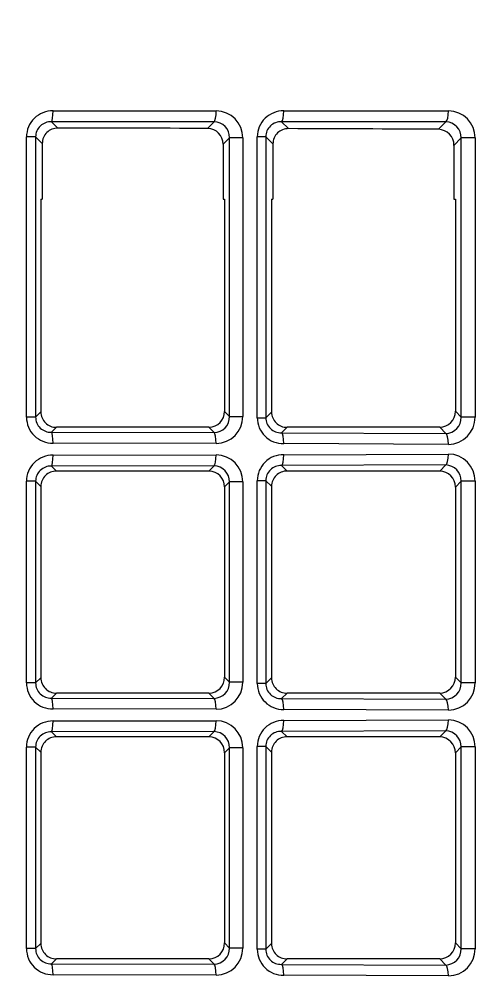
# Model space of a CAD drawing. Header units: inches. Extents: x -172 to 397, y -177 to 127.
# Drawn here: x 192.1635 to 192.209, y 81.4375 to 81.5324 of the extents above; entities that cross this region are included whole.
import ezdxf

# ---------------------------------------------------------------- set-up
doc = ezdxf.new("R2010")
doc.units = ezdxf.units.IN
doc.header["$MEASUREMENT"] = 0
doc.header["$XCLIPFRAME"] = 2
doc.layers.add('AC-RA', color=210, linetype='Continuous')
picture_1 = doc.add_image_def('image2.tif', size_in_pixel=(13248, 8644))

# ---------------------------------------------------------------- blocks, each defined once
blk = doc.blocks.new('FTM(15-28)PV2S')
at = {"layer": 'AC-RA', "color": 0, "linetype": 'Continuous'}
for p, q in [((1986.28651087006, 1338.14825020742), (1986.303088366398, 1338.14825020742)), ((1986.308368621953, 1338.14825020742), (1986.324946118291, 1338.14825020742)), ((1986.330226373847, 1338.14825020742), (1986.353264305482, 1338.14825020742)), ((1986.284341286322, 1338.132673875835), (1986.284364436252, 1338.146069397797)), ((1986.305234798919, 1338.146069397797), (1986.305257950136, 1338.132673875835)), ((1986.306199038215, 1338.132673875835), (1986.306222188146, 1338.146069397797)), ((1986.327092550813, 1338.146069397797), (1986.32711570203, 1338.132673875835)), ((1986.328056790109, 1338.132673875835), (1986.32807994004, 1338.146069397797)), ((1986.355410709717, 1338.146067235166), (1986.355410119558, 1338.132668318823)), ((1986.30303898845, 1338.130485534288), (1986.286560246721, 1338.130485534288)), ((1986.324896740344, 1338.130485534288), (1986.308417998615, 1338.130485534288)), ((1986.353191260732, 1338.130485534288), (1986.330275750509, 1338.130485534288)), ((1986.286460126646, 1338.129300313121), (1986.303139109812, 1338.129300313121)), ((1986.30831787854, 1338.129300313121), (1986.324996861705, 1338.129300313121)), ((1986.330175630433, 1338.129300313121), (1986.35327510964, 1338.129300313121)), ((1986.284269369175, 1338.11360239072), (1986.284325278733, 1338.127124681214)), ((1986.305273957725, 1338.127124681214), (1986.305329865997, 1338.11360239072)), ((1986.306127121069, 1338.11360239072), (1986.306183030626, 1338.127124681214)), ((1986.327131709618, 1338.127124681214), (1986.327187617891, 1338.11360239072)), ((1986.327984872962, 1338.11360239072), (1986.32804078252, 1338.127124681214)), ((1986.355409830264, 1338.127117334438), (1986.355409013813, 1338.113591423271)), ((1986.303098113669, 1338.111408703024), (1986.286501121503, 1338.111408703024)), ((1986.324955865563, 1338.111408703024), (1986.308358873396, 1338.111408703024)), ((1986.353177516064, 1338.111408703024), (1986.33021662529, 1338.111408703024))]:
    blk.add_line(p, q, dxfattribs=at)
at = {"layer": 'AC-RA', "color": 8, "linetype": 'Continuous'}
for p, q in [((1986.28651087006, 1338.147496391416), (1986.28651087006, 1338.14825020742)), ((1986.303088366398, 1338.147496391416), (1986.303088366398, 1338.14825020742)), ((1986.308368621953, 1338.147496391416), (1986.308368621953, 1338.14825020742)), ((1986.324946118291, 1338.147496391416), (1986.324946118291, 1338.14825020742)), ((1986.330226373847, 1338.147496391416), (1986.330226373847, 1338.14825020742)), ((1986.353264305482, 1338.147496391416), (1986.353264305482, 1338.14825020742)), ((1986.28651087006, 1338.147496391416), (1986.286931926221, 1338.147068678927)), ((1986.303088366398, 1338.147496391416), (1986.28651087006, 1338.147496391416)), ((1986.302667310237, 1338.147068678927), (1986.303088366398, 1338.147496391416)), ((1986.324946118291, 1338.147496391416), (1986.308368621953, 1338.147496391416)), ((1986.308368621953, 1338.147496391416), (1986.308789678114, 1338.147068678927)), ((1986.324525062131, 1338.147068678927), (1986.324946118291, 1338.147496391416)), ((1986.330226373847, 1338.147496391416), (1986.330647430008, 1338.147068678927)), ((1986.353264305482, 1338.147496391416), (1986.330226373847, 1338.147496391416)), ((1986.352728548839, 1338.146952699124), (1986.353264305482, 1338.147496391416)), ((1986.302667310237, 1338.147068678927), (1986.286931926221, 1338.147068678927)), ((1986.324525062131, 1338.147068678927), (1986.308789678114, 1338.147068678927)), ((1986.348158247209, 1338.147068678927), (1986.330647430008, 1338.147068678927)), ((1986.348158247209, 1338.147068678927), (1986.348158247209, 1338.146952699124)), ((1986.352728548839, 1338.146952699124), (1986.348158247209, 1338.146952699124)), ((1986.285260926803, 1338.146204289699), (1986.28523768687, 1338.132841387217)), ((1986.285670790509, 1338.145788159247), (1986.285260926803, 1338.146204289699)), ((1986.285670791795, 1338.133265243741), (1986.285670791795, 1338.145788160532)), ((1986.303928443377, 1338.133265230884), (1986.303928443377, 1338.145788160532)), ((1986.304338308369, 1338.146204289699), (1986.303928444662, 1338.145788159247)), ((1986.304361548302, 1338.132841387217), (1986.304338308369, 1338.146204289699)), ((1986.307118678697, 1338.146204289699), (1986.307095438764, 1338.132841387217)), ((1986.307528542403, 1338.145788159247), (1986.307118678697, 1338.146204289699)), ((1986.307528543689, 1338.133265243741), (1986.307528543689, 1338.145788160532)), ((1986.32578619527, 1338.133265230884), (1986.32578619527, 1338.145788160532)), ((1986.326196060262, 1338.146204289699), (1986.325786196556, 1338.145788159247)), ((1986.326219300195, 1338.132841387217), (1986.326196060262, 1338.146204289699)), ((1986.328976430591, 1338.146204289699), (1986.328953190657, 1338.132841387217)), ((1986.329386294296, 1338.145788159247), (1986.328976430591, 1338.146204289699)), ((1986.329386295582, 1338.133265243741), (1986.329386295582, 1338.145788160532)), ((1986.354514206309, 1338.146203007806), (1986.353989489117, 1338.145670708546)), ((1986.354513671437, 1338.132838168984), (1986.354514206309, 1338.146203007806)), ((1986.28523768687, 1338.132841387217), (1986.285670776366, 1338.133265243741)), ((1986.303928456234, 1338.13326524117), (1986.304361548302, 1338.132841387217)), ((1986.307095438764, 1338.132841387217), (1986.30752852826, 1338.133265243741)), ((1986.325786208128, 1338.13326524117), (1986.326219300195, 1338.132841387217)), ((1986.328953190657, 1338.132841387217), (1986.329386280153, 1338.133265243741)), ((1986.353966357186, 1338.133375307808), (1986.354513671437, 1338.132838168984)), ((1986.286978992389, 1338.131984718918), (1986.286560246721, 1338.131574659778)), ((1986.286560246721, 1338.130485534288), (1986.286560246721, 1338.131574659778)), ((1986.286560246721, 1338.131574659778), (1986.30303898845, 1338.131574659778)), ((1986.302620242783, 1338.131984718918), (1986.286978992389, 1338.131984718918)), ((1986.30303898845, 1338.131574659778), (1986.302620242783, 1338.131984718918)), ((1986.30303898845, 1338.130485534288), (1986.30303898845, 1338.131574659778)), ((1986.308836744283, 1338.131984718918), (1986.308417998615, 1338.131574659778)), ((1986.308417998615, 1338.131574659778), (1986.324896740344, 1338.131574659778)), ((1986.308417998615, 1338.130485534288), (1986.308417998615, 1338.131574659778)), ((1986.324477994676, 1338.131984718918), (1986.308836744283, 1338.131984718918)), ((1986.324896740344, 1338.131574659778), (1986.324477994676, 1338.131984718918)), ((1986.324896740344, 1338.130485534288), (1986.324896740344, 1338.131574659778)), ((1986.330694496176, 1338.131984718918), (1986.330275750509, 1338.131574659778)), ((1986.330275750509, 1338.131574659778), (1986.330275750509, 1338.130485534288)), ((1986.330275750509, 1338.131574659778), (1986.353191260732, 1338.131574659778)), ((1986.348158247209, 1338.131984718918), (1986.330694496176, 1338.131984718918)), ((1986.348158247209, 1338.132098107935), (1986.348158247209, 1338.131984718918)), ((1986.352658100019, 1338.132098107935), (1986.348158247209, 1338.132098107935)), ((1986.353191260732, 1338.131574659778), (1986.352658100019, 1338.132098107935)), ((1986.353191260732, 1338.130485534288), (1986.353191260732, 1338.131574659778)), ((1986.286460126646, 1338.128599557453), (1986.286460126646, 1338.129300313121)), ((1986.303139109812, 1338.128599557453), (1986.303139109812, 1338.129300313121)), ((1986.30831787854, 1338.128599557453), (1986.30831787854, 1338.129300313121)), ((1986.324996861705, 1338.128599557453), (1986.324996861705, 1338.129300313121)), ((1986.330175630433, 1338.129300313121), (1986.330175630433, 1338.128599557453)), ((1986.35327510964, 1338.128599557453), (1986.35327510964, 1338.129300313121)), ((1986.303139109812, 1338.128599557453), (1986.286460126646, 1338.128599557453)), ((1986.286460126646, 1338.128599557453), (1986.28692211209, 1338.128126600703)), ((1986.302677124368, 1338.128126600703), (1986.303139109812, 1338.128599557453)), ((1986.30831787854, 1338.128599557453), (1986.308779863984, 1338.128126600703)), ((1986.324996861705, 1338.128599557453), (1986.30831787854, 1338.128599557453)), ((1986.324534876261, 1338.128126600703), (1986.324996861705, 1338.128599557453)), ((1986.330175630433, 1338.128599557453), (1986.330637615877, 1338.128126600703)), ((1986.35327510964, 1338.128599557453), (1986.330175630433, 1338.128599557453)), ((1986.352694863472, 1338.128007491384), (1986.35327510964, 1338.128599557453)), ((1986.302677124368, 1338.128126600703), (1986.28692211209, 1338.128126600703)), ((1986.324534876261, 1338.128126600703), (1986.308779863984, 1338.128126600703)), ((1986.348158247209, 1338.128126600703), (1986.330637615877, 1338.128126600703)), ((1986.348158247209, 1338.128126600703), (1986.348158247209, 1338.128007491384)), ((1986.352694863472, 1338.128007491384), (1986.348158247209, 1338.128007491384)), ((1986.285221632994, 1338.127305647971), (1986.285165585861, 1338.113815949956)), ((1986.285670784081, 1338.126846057879), (1986.285221632994, 1338.127305647971)), ((1986.285670791795, 1338.114306353049), (1986.285670791795, 1338.126846036022)), ((1986.303928443377, 1338.114306362049), (1986.303928443377, 1338.126846074594)), ((1986.304377602178, 1338.127305647971), (1986.303928456234, 1338.126846082309)), ((1986.304433650597, 1338.113815949956), (1986.304377602178, 1338.127305647971)), ((1986.307079384888, 1338.127305647971), (1986.307023337755, 1338.113815949956)), ((1986.307528535974, 1338.126846057879), (1986.307079384888, 1338.127305647971)), ((1986.307528543689, 1338.114306353049), (1986.307528543689, 1338.126846036022)), ((1986.32578619527, 1338.114306362049), (1986.32578619527, 1338.126846074594)), ((1986.326235354071, 1338.127305647971), (1986.325786208128, 1338.126846082309)), ((1986.32629140249, 1338.113815949956), (1986.326235354071, 1338.127305647971)), ((1986.328937136781, 1338.127305647971), (1986.328881089648, 1338.113815949956)), ((1986.329386287868, 1338.126846057879), (1986.328937136781, 1338.127305647971)), ((1986.329386295582, 1338.114306353049), (1986.329386295582, 1338.126846036022)), ((1986.354513411715, 1338.127301277706), (1986.353945863616, 1338.12672238029)), ((1986.354512673694, 1338.113809625351), (1986.354513411715, 1338.127301277706)), ((1986.285165585861, 1338.113815949956), (1986.285670791795, 1338.114306354335)), ((1986.303928445948, 1338.114306356906), (1986.304433650597, 1338.113815949956)), ((1986.307023337755, 1338.113815949956), (1986.307528543689, 1338.114306354335)), ((1986.325786197842, 1338.114306356906), (1986.32629140249, 1338.113815949956)), ((1986.328881089648, 1338.113815949956), (1986.329386295582, 1338.114306354335)), ((1986.353892132118, 1338.114415196939), (1986.354512673694, 1338.113809625351)), ((1986.286989766975, 1338.113025855227), (1986.286501121503, 1338.112551243717)), ((1986.286501121503, 1338.112551243717), (1986.303098113669, 1338.112551243717)), ((1986.286501121503, 1338.111408703024), (1986.286501121503, 1338.112551243717)), ((1986.302609469483, 1338.113025855227), (1986.286989766975, 1338.113025855227)), ((1986.303098113669, 1338.112551243717), (1986.302609469483, 1338.113025855227)), ((1986.303098113669, 1338.111408703024), (1986.303098113669, 1338.112551243717)), ((1986.308847518869, 1338.113025855227), (1986.308358873396, 1338.112551243717)), ((1986.308358873396, 1338.111408703024), (1986.308358873396, 1338.112551243717)), ((1986.308358873396, 1338.112551243717), (1986.324955865563, 1338.112551243717)), ((1986.324467221376, 1338.113025855227), (1986.308847518869, 1338.113025855227)), ((1986.324955865563, 1338.112551243717), (1986.324467221376, 1338.113025855227)), ((1986.324955865563, 1338.111408703024), (1986.324955865563, 1338.112551243717)), ((1986.330705270762, 1338.113025855227), (1986.33021662529, 1338.112551243717)), ((1986.33021662529, 1338.111408703024), (1986.33021662529, 1338.112551243717)), ((1986.33021662529, 1338.112551243717), (1986.353177516064, 1338.112551243717)), ((1986.348158247209, 1338.113025855227), (1986.330705270762, 1338.113025855227)), ((1986.348158247209, 1338.113141216584), (1986.348158247209, 1338.113025855227)), ((1986.35257320194, 1338.113141216584), (1986.348158247209, 1338.113141216584)), ((1986.353177516064, 1338.112551243717), (1986.35257320194, 1338.113141216584)), ((1986.353177516064, 1338.111408703024), (1986.353177516064, 1338.112551243717))]:
    blk.add_line(p, q, dxfattribs=at)
at = {"layer": 'AC-RA', "color": 0, "linetype": 'Continuous'}
for centre, radius, start, end in [((1986.286520139033, 1338.146094379922), 0.002155848069766671, 90.24635300455596, 180.6639340034223), ((1986.303080214742, 1338.146095480524), 0.002154742324670878, 359.3064529962923, 89.78325999666978), ((1986.308377890926, 1338.146094379922), 0.002155848069766671, 90.24635300455596, 180.6639340034223), ((1986.324937966636, 1338.146095480524), 0.002154742324670878, 359.3064529962923, 89.78325999666978), ((1986.33023564282, 1338.146094379922), 0.002155848069766671, 90.24635300455596, 180.6639340034223), ((1986.353255019795, 1338.146094365779), 0.002155860927267785, 359.2789310031122, 89.75321200149449), ((1986.286547924092, 1338.132692214489), 0.002206713629923286, 180.476145999368, 270.3199569976169), ((1986.303053329707, 1338.132690168861), 0.002204680858997182, 269.6273190004427, 359.5765779996976), ((1986.308405675986, 1338.132692214489), 0.002206713629923286, 180.476145999368, 270.3199569976169), ((1986.324911081601, 1338.132690168861), 0.002204680858997182, 269.6273190004427, 359.5765779996976), ((1986.33026342788, 1338.132692214489), 0.002206713629923286, 180.476145999368, 270.3199569976169), ((1986.353203504931, 1338.132692245347), 0.002206744487925959, 269.6820849985343, 359.3787599964907), ((1986.28647310115, 1338.127152351842), 0.002148001136836871, 90.34608799881048, 180.7381200055872), ((1986.303128893241, 1338.127155059632), 0.002145279203851063, 359.1886350017186, 89.72715600407737), ((1986.308330853044, 1338.127152351842), 0.002148001136836871, 90.34608799881048, 180.7381200055872), ((1986.324986645135, 1338.127155059632), 0.002145279203851063, 359.1886350017186, 89.72715600407737), ((1986.330188604938, 1338.127152351842), 0.002148001136836871, 90.34608799881048, 180.7381200055872), ((1986.353262052848, 1338.127152290127), 0.002148062852842218, 359.0675770010108, 89.65170500221635), ((1986.286485233488, 1338.113624621339), 0.002215974887975613, 180.5748060009788, 270.4108210011703), ((1986.303114037685, 1338.113624585338), 0.002215940172722605, 269.5882709940818, 359.4261019997895), ((1986.308342985382, 1338.113624621339), 0.002215974887975613, 180.5748060009788, 270.4108210011703), ((1986.324971789578, 1338.113624585338), 0.002215940172722605, 269.5882709940818, 359.4261019997895), ((1986.330200737276, 1338.113624621339), 0.002215974887975613, 180.5748060009788, 270.4108210011703), ((1986.353193209929, 1338.11362469977), 0.002216053318732408, 269.5942209979087, 359.139604003968)]:
    blk.add_arc(centre, radius, start, end, dxfattribs=at)
at = {"layer": 'AC-RA', "color": 8, "linetype": 'Continuous'}
for centre, radius, start, end in [((1986.286509968749, 1338.146246632021), 0.001249759394269875, 89.95871499375419, 181.941558996361), ((1986.303089265137, 1338.146246630736), 0.001249760680019987, 358.0584739954018, 90.04125199441891), ((1986.308367720643, 1338.146246632021), 0.001249759394269875, 89.95871499375419, 181.941558996361), ((1986.324947017031, 1338.146246630736), 0.001249760680019987, 358.0584739954018, 90.04125199441891), ((1986.330225472536, 1338.146246632021), 0.001249759394269875, 89.95871499375419, 181.941558996361), ((1986.35326520165, 1338.146246625593), 0.001249765823020432, 357.9999110031204, 90.04109499934636), ((1986.286936293914, 1338.145803095806), 0.001265590835391394, 90.19773799588931, 180.6762279939336), ((1986.302662945115, 1338.145803098377), 0.001265588263891171, 359.3236480010887, 89.80238600109566), ((1986.308794045807, 1338.145803095806), 0.001265590835391394, 90.19773799588931, 180.6762279939336), ((1986.324520697009, 1338.145803098377), 0.001265588263891171, 359.3236480010887, 89.80238600109566), ((1986.330651797701, 1338.145803095806), 0.001265590835391394, 90.19773799588931, 180.6762279939336), ((1986.352724118145, 1338.145687227863), 0.001265478975131703, 359.2520280047336, 89.79937199360822), ((1978.26140630275, 1338.154747181163), 8.092588276651268, 359.8486860064511, 359.9357380038344), ((1986.286966365037, 1338.13328033459), 0.001295677387997869, 180.6673549959031, 270.5583769987096), ((1986.302628592444, 1338.133284699712), 0.001300009080123135, 269.6319930059301, 359.1423339998699), ((1986.308824116931, 1338.13328033459), 0.001295677387997869, 180.6673549959031, 270.5583769987096), ((1986.324486344338, 1338.133284699712), 0.001300009080123135, 269.6319930059301, 359.1423339998699), ((1986.330681868825, 1338.13328033459), 0.001295677387997869, 180.6673549959031, 270.5583769987096), ((1986.352666412394, 1338.133398228875), 0.001300147941135165, 269.6336710020726, 358.9898359978114), ((1986.286532461661, 1338.132869439713), 0.001295078228445963, 181.2411910064791, 271.2293439938988), ((1986.303060317759, 1338.132876180901), 0.001301695984269276, 269.061126994654, 358.4683390058307), ((1986.308390213555, 1338.132869439713), 0.001295078228445963, 181.2411910064791, 271.2293439938988), ((1986.324918069653, 1338.132876180901), 0.001301695984269276, 269.061126994654, 358.4683390058307), ((1986.330247965449, 1338.132869439713), 0.001295078228445963, 181.2411910064791, 271.2293439938988), ((1986.353218908217, 1338.132869507858), 0.001295142515951532, 268.7767769965084, 358.6134930013602), ((1986.286463274162, 1338.127356864541), 0.001242696768908022, 90.14514700337075, 182.3620770035214), ((1986.303135949438, 1338.127356852969), 0.001242708340659025, 357.6384830053049, 89.85429399559798), ((1986.308321026056, 1338.127356864541), 0.001242696768908022, 90.14514700337075, 182.3620770035214), ((1986.324993701332, 1338.127356852969), 0.001242708340659025, 357.6384830053049, 89.85429399559798), ((1986.330178777949, 1338.127356864541), 0.001242696768908022, 90.14514700337075, 182.3620770035214), ((1986.353271915837, 1338.127356823397), 0.001242737912911586, 357.4382239963976, 89.85272199482957), ((1986.286929683872, 1338.126867540192), 0.00125908365407766, 90.34458099627366, 180.9775990030639), ((1986.302669550014, 1338.126867535049), 0.001259088797078106, 359.023779004062, 89.65537000618744), ((1986.308787435766, 1338.126867540192), 0.00125908365407766, 90.34458099627366, 180.9775990030639), ((1986.324527301907, 1338.126867535049), 0.001259088797078106, 359.023779004062, 89.65537000618744), ((1986.33064518766, 1338.126867540192), 0.00125908365407766, 90.34458099627366, 180.9775990030639), ((1986.352687138686, 1338.12674851959), 0.001258994937319974, 358.8103309937291, 89.64845499726351), ((1979.210568822012, 1338.151755428374), 7.143420903682453, 359.7005010004037, 359.7992149976259), ((1986.286973052224, 1338.114328190229), 0.001302443005083992, 180.9606679939227, 270.7353289997639), ((1986.30262334144, 1338.114331120453), 0.001305338514334838, 269.3910649939508, 358.9129810049329), ((1986.308830804117, 1338.114328190229), 0.001302443005083992, 180.9606679939227, 270.7353289997639), ((1986.324481093334, 1338.114331120453), 0.001305338514334838, 269.3910649939508, 358.9129810049329), ((1986.330688556011, 1338.114328190229), 0.001302443005083992, 180.9606679939227, 270.7353289997639), ((1986.352586971037, 1338.114446684959), 0.001305541662852437, 269.3957140061369, 358.6179409940445), ((1986.286468306588, 1338.113854109734), 0.001303280028406506, 181.6778689991505, 271.4428059987258), ((1986.303122532636, 1338.113862976266), 0.001311960127408485, 268.9335099943384, 357.945814994627), ((1986.308326058482, 1338.113854109734), 0.001303280028406506, 181.6778689991505, 271.4428059987258), ((1986.324980284529, 1338.113862976266), 0.001311960127408485, 268.9335099943384, 357.945814994627), ((1986.330183810375, 1338.113854109734), 0.001303280028406506, 181.6778689991505, 271.4428059987258), ((1986.353210006969, 1338.113854270453), 0.00130343174691965, 268.571605994448, 358.0371680042736)]:
    blk.add_arc(centre, radius, start, end, dxfattribs=at)
for centre, major_axis, ratio, start_param, end_param in [((1986.284364436252, 1338.146218288946), (0.0009000246819420671, -8.443178790799868e-07), 0.1654289999999999, -1.57064113683053, -0.0884888171777112), ((1986.305234798919, 1338.146218288946), (-0.0009000246819420674, -8.443178807400186e-07), 0.165429, 0.0884888171920875, 1.570641136830061), ((1986.306222188146, 1338.146218288946), (0.0009000246819420315, -8.443178790902727e-07), 0.1654289999999999, -1.570641136830365, -0.08848881717726899), ((1986.327092550813, 1338.146218288946), (-0.0009000246819421029, -8.443178796160159e-07), 0.165429, 0.0884888171890649, 1.570641136830268), ((1986.32807994004, 1338.146218288946), (0.0009000246819420673, -8.443178782150626e-07), 0.165429, -1.570641136830527, -0.0884888171760435), ((1986.355410709717, 1338.146216131457), (0.0009000250772966983, -3.485221697184303e-08), 0.165436, -3.053103734348537, -1.57078992051777), ((1986.284341286322, 1338.1328602736), (0.0009000221642386702, -2.290165257275656e-06), 0.207102, -1.570269341271115, -0.0892054943084859), ((1986.305257950136, 1338.1328602736), (-0.0009000221642385988, -2.290165257346629e-06), 0.207102, 0.0892054943075828, 1.570269341271098), ((1986.306199038215, 1338.1328602736), (0.0009000221642385631, -2.290165257293783e-06), 0.207102, -1.570269341271111, -0.0892054943053322), ((1986.32711570203, 1338.1328602736), (-0.0009000221642385276, -2.290165257472375e-06), 0.207102, 0.0892054943066731, 1.570269341271232), ((1986.328056790109, 1338.1328602736), (0.0009000221642385276, -2.290165257490247e-06), 0.207102, -1.570269341271228, -0.0892054943066601), ((1986.355410119558, 1338.132854732017), (0.0009000250768518271, -4.489374514338966e-08), 0.20712, -3.052386824666811, -1.570785995519437), ((1986.284325278733, 1338.127326615984), (0.000900020338919909, -2.920703362607336e-06), 0.224366, -1.570068226341567, -0.0895555803660649), ((1986.305273957725, 1338.127326615984), (-0.0009000203389198736, -2.920703362856254e-06), 0.224366, 0.0895555803637448, 1.570068226341504), ((1986.306183030626, 1338.127326615984), (0.0009000203389198734, -2.920703362607208e-06), 0.224366, -1.570068226341567, -0.0895555803656249), ((1986.327131709618, 1338.127326615984), (-0.0009000203389198734, -2.920703363177567e-06), 0.2243659999999999, 0.08955558036547902, 1.570068226341423), ((1986.32804078252, 1338.127326615984), (0.0009000203389199091, -2.920703359555995e-06), 0.224366, -1.570068226342326, -0.0895555803722209), ((1986.355409830264, 1338.127319291066), (0.0009000250766385635, -4.898222683247102e-08), 0.22439, -3.052036576749973, -1.570784114801162), ((1986.284269369175, 1338.113842188259), (0.000900013453926482, -4.574246274703851e-06), 0.266432, -1.569442209898815, -0.0905479169189014), ((1986.305329865997, 1338.113842188259), (-0.0009000134539264106, -4.574246274489003e-06), 0.2664320000000001, 0.0905479169181014, 1.569442209898878), ((1986.306127121069, 1338.113842188259), (0.0009000134539265179, -4.574246274685722e-06), 0.266432, -1.569442209898659, -0.0905479169193315), ((1986.327187617891, 1338.113842188259), (-0.0009000134539264822, -4.574246274488875e-06), 0.266432, 0.0905479169189609, 1.569442209898879), ((1986.327984872962, 1338.113842188259), (0.0009000134539264107, -4.574246274096848e-06), 0.266432, -1.569442209898995, -0.090547916921783), ((1986.355409013813, 1338.113831252954), (0.0009000250759514513, -6.030033911022158e-08), 0.266469, -3.05104376500765, -1.570778473768575)]:
    blk.add_ellipse(centre, major_axis=major_axis, ratio=ratio, start_param=start_param, end_param=end_param, dxfattribs=at)
blk = doc.blocks.new('*U233')
at = {"layer": 'AC-RA'}
blk.add_blockref('FTM(15-28)PV2S', (759.251282600299, 606.4792470601533), dxfattribs=at)

msp = doc.modelspace()

# ---------------------------------------------------------------- block references
at = {"layer": 'AC-RA', "color": 4, "xscale": 1.2, "yscale": 1.2, "zscale": 1.2, "rotation": 90}
msp.add_blockref('*U233', (2525.717250897625, -3213.204658175551), dxfattribs=at)

# ---------------------------------------------------------------- pictures from other files: only their frames are drawn
image = msp.add_image(picture_1, insert=(146.7654526182976, 51.90736237157262), size_in_units=(111.1766043350107, 72.54004890336898))
image.set_boundary_path([(1963.71516533829, 1154.522547068751), (11581.48484037531, 7691.949486092337)])

doc.saveas('drawing.dxf')
